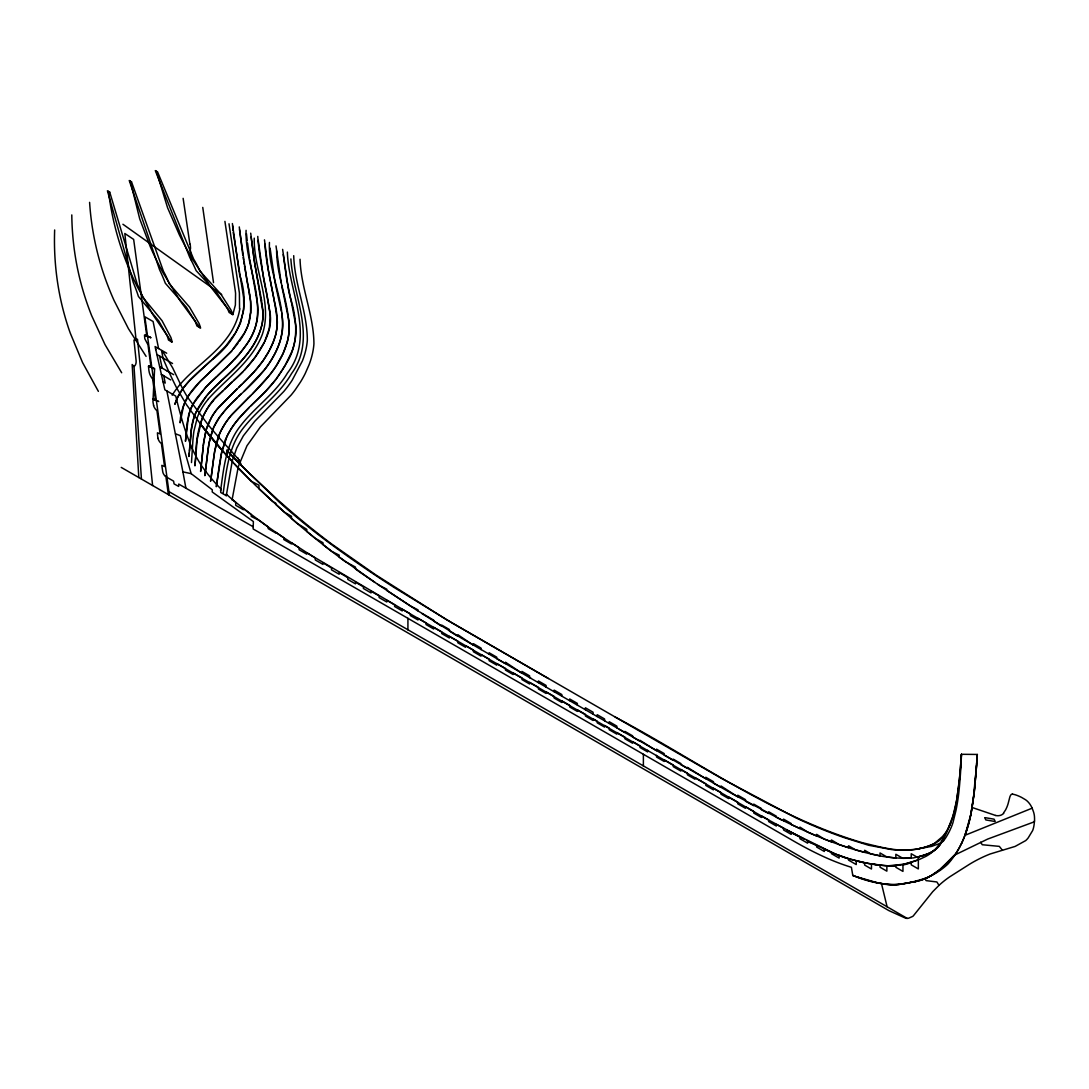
<?xml version="1.0" encoding="UTF-8"?>
<svg xmlns="http://www.w3.org/2000/svg" width="1089" height="1089" viewBox="0 0 1089 1089"><rect width="100%" height="100%" fill="white"/><g stroke="black" fill="none" stroke-linecap="round" stroke-linejoin="round"><path stroke-width="1.5" d="M417.999 610.875L417.999 609.881L410.308 605.879L386.799 590.456L386.799 589.217L379.108 585.229L360.35 572.487L355.477 568.975L355.477 567.11L344.941 561.407L339.196 557.119L339.196 555.145L331.505 551.252L322.997 544.541L322.997 542.758L315.293 538.32L306.785 531.391L306.785 529.349L296.943 523.196L291.484 518.391L291.484 516.281L284.488 512.238L275.885 504.479L275.885 503.309L272.386 501.294L258.951 488.757L258.951 485.218L251.26 481.27L238.627 468.542L226.839 455.501L226.92 450.397A210.014 121.26 60 0 0 240.928 465.194L278.444 501.362A555.145 320.52 60 0 0 332.336 545.194A1096.364 632.995 60 0 0 394.613 587.774L452.126 622.976L548.434 678.556M445.183 618.851L375.896 574.965L331.709 544.037A649.942 375.242 60 0 1 277.654 499.701L247.598 471.7L226.92 450.397L226.825 455.583L225.682 454.317M54.654 229.983C53.756 254.445 55.975 279.029 61.447 302.892A185.77 122.553 68.4 0 0 70.227 333.043L82.546 362.528L98.378 391.359M213.526 282.636L202.758 207.414M226.92 450.506L226.825 455.501L226.92 450.451M191.487 462.566L192.957 439.616A111.309 64.265 -60 0 1 193.978 430.863L197.368 417.468M977.228 755.562L977.309 754.446L961.464 754.296L960.13 772.605M154.597 368.98L152.95 401.705A27.974 16.144 60 0 0 153.277 403.774L153.644 405.394M977.092 757.753L974.138 793.731L970.544 816.056A227.07 131.102 60 0 1 961.628 843.39M976.874 760.98L976.656 764.097M976.942 759.918L977.309 754.459A506.099 292.192 60 0 1 974.791 782.896C972.872 811.428 967.563 842.042 947.825 864.149A208.584 120.43 60 0 1 924.969 878.387C911.098 882.635 895.988 886.922 881.477 883.587A185.116 106.872 60 0 1 852.782 875.433L851.407 867.307A311.059 179.59 60 0 1 821.188 855.505A427.841 247.012 60 0 1 790.587 839.265L253.138 528.968L253.383 521.549L212.205 491.956L212.314 489.791L191.16 473.647L182.911 471.877L166.848 390.951L164.875 389.821L155.087 346.561L166.685 353.217M195.843 456.114C195.761 432.85 201.928 408.429 220.563 392.925M961.492 754.323L959.096 783.073L956.251 802.702A253.247 146.212 60 0 1 955.148 808.133L954.577 810.584A176.472 101.89 60 0 1 953.692 813.973L946.736 832.295A171.871 99.235 60 0 1 942.72 839.878L935.574 849.093A122.472 70.717 60 0 1 925.813 856.417L920.191 859.071A263.783 152.297 60 0 1 917.115 860.269L903.149 864.421A163.69 94.512 60 0 1 887.018 865.741L880.184 865.251A266.152 153.658 60 0 1 876.196 864.761L862.883 862.447M976.588 765.131L976.098 772.033M243.786 308.936L243.609 298.073A102.938 59.432 -60 0 0 243.31 295.718L233.237 232.502M1034.496 820.915L1034.114 824.564A48.365 27.919 60 0 1 1033.27 828.702L1033.039 829.437A27.239 15.722 60 0 1 1032.59 830.648L1028.22 837.863A57.268 33.065 60 0 1 1025.647 840.626L1015.111 846.425L990.132 853.994A399.513 230.664 60 0 0 969.36 864.353L949.88 876.727A273.462 157.891 60 0 0 939.222 885.139L932.729 891.673L913.263 915.944A20.46 11.816 60 0 1 912.528 916.489L908.621 918.204A14.47 8.358 60 0 1 907.273 918.381L907.096 918.381A15.137 8.739 60 0 1 905.572 918.177L888.91 910.622L121.233 467.399M975.962 773.925L975.458 780.323M195.68 457.652L194.945 465.861L197.068 440.677M189.336 452.861L188.901 456.482L191.188 430.046L194.005 417.346A32.643 18.853 -60 0 1 196.034 412.214L206.665 395.756M189.513 451.077L191.623 427.065M975.308 782.079L974.764 788.028M203.167 447.252L200.607 471.455L203.657 442.393M209.728 361.711C238.232 340.285 251.75 309.317 239.594 274.864M250.538 313.006L248.687 323.174A28.096 16.226 -60 0 1 247.434 326.809L244.807 332.485M959.913 774.932L956.795 799.707L952.507 817.962A146.076 84.343 60 0 1 950.969 822.345L948.465 828.103A141.012 81.416 60 0 1 947.512 829.995L945.892 832.894A98.759 57.023 60 0 1 944.857 834.501A75.713 43.71 60 0 1 943.768 836.012L940.42 839.578A74.896 43.233 60 0 1 938.419 841.171A83.989 48.488 60 0 1 936.145 842.627L935.533 842.968A114.835 66.293 60 0 1 933.559 843.975A136.547 78.844 60 0 1 930.619 845.241A160.627 92.742 60 0 1 928.155 846.139L926.371 846.711A230.514 133.089 60 0 1 923.499 847.541L919.225 848.617M974.682 788.844L971.061 813.633L965.126 834.827M203.194 445.823L205.903 430.414L211.552 417.223A42.049 24.285 -60 0 1 216.806 409.546L237.198 388.691M243.718 309.766L240.451 323.093M239.553 308.99L239.403 292.982L229.003 223.79M197.245 439.098L201.846 419.129A39.925 23.06 -60 0 1 212.668 401.542M203.657 441.821L206.583 428.317M219.434 464.527L216.316 486.729L221.639 452.561L226.948 436.458A37.421 21.603 -60 0 1 230.024 430.672C242.466 409.763 264.028 396.627 277.804 376.753M232.052 499.933L238.3 466.65L246.972 445.755L260.434 426.888L291.008 395.198A71.833 41.477 -60 0 0 295.255 389.767L300.482 382.035A62.726 36.223 -60 0 0 305.206 373.554L309.113 364.665A54.45 31.431 -60 0 0 313.931 343.825C313.782 315.129 300.904 288.068 300.047 259.25M166.848 390.951L175.778 396.11A324.413 187.294 60 0 0 182.407 421.089A161.526 93.259 60 0 0 189.187 441.222A73.644 42.512 60 0 0 202.227 466.718A119.586 69.043 60 0 0 220.713 488.73L220.713 492.487L226.281 495.686L232.325 460.579L236.762 447.96L243.351 435.845L254.785 421.239L283.78 391.496A74.787 43.179 -60 0 0 292.151 380.292L302.334 361.072A51.646 29.811 -60 0 0 307.329 340.312C307.302 311.617 294.493 284.501 293.717 255.67M219.529 464.336L220.332 459.408M223.163 493.371C226.281 471.033 228.54 447.034 242.888 428.576C257.889 409.151 279.097 395.089 291.566 373.568C317.362 338.325 293.009 296.861 290.886 258.937M220.577 490.88C223.721 468.352 225.818 443.985 240.737 425.568C255.017 406.932 275.394 393.524 287.442 373.051C315.81 336.242 288.517 292.192 287.373 252.09M220.441 458.415L221.244 454.276A85.391 49.304 -60 0 1 221.938 451.227L225.464 439.97M191.773 426.221C194.863 406.211 209.796 391.06 224.198 378.074M262.939 312.352A48.678 28.096 -60 0 1 262.122 323.923C257.385 345.839 240.628 362.732 224.838 377.515M262.081 323.923C257.548 345.254 241.595 361.671 226.294 376.141M944.027 835.848L943.768 836.679A57.962 33.46 60 0 1 943.36 837.89L942.162 840.844A59.051 34.086 60 0 1 941.658 841.865L941.141 842.832A50.502 29.158 60 0 1 940.597 843.744A56.955 32.888 60 0 1 940.025 844.615L939.834 844.901A66.143 38.183 60 0 1 939.031 845.976L938.174 846.983A46.269 26.708 60 0 1 937.52 847.691L937.289 847.909A67.355 38.891 60 0 1 936.349 848.794L935.873 849.202A70.213 40.538 60 0 1 935.124 849.801A64.115 37.012 60 0 1 934.09 850.536A53.334 30.791 60 0 1 933.287 851.067A72.5 41.858 60 0 1 932.456 851.571L931.898 851.897A75.781 43.751 60 0 1 931.027 852.347L927.324 854.007A121.873 70.363 60 0 1 922.887 855.75L913.249 857.941L902.876 858.336L895.839 854.266L895.839 858.037L886.868 856.961L880.021 852.946L880.021 855.777L870.764 853.817L864.639 850.278L864.639 852.306L855.437 849.76L848.549 845.785L848.549 847.664L839.129 844.56L831.438 839.959L831.438 841.838L824.319 839.115L816.627 834.337L816.627 835.971L807.616 832.064L799.925 827.096L799.925 828.552L791.227 824.468L791.227 823.556L783.536 819.119L783.536 820.725M984.851 817.866L985.804 819.935L994.693 821.446M995.074 821.16L994.094 819.173L985.218 817.676M206.937 427.269L208.122 424.138A31.037 17.928 -60 0 1 209.496 421.103L212.192 416.216A45.833 26.463 -60 0 1 218.685 407.232L241.799 384.363M232.815 314.639A29.035 13.966 52.8 0 0 231.059 310.134L220.917 294.166L199.913 271.107A57.295 27.565 52.8 0 0 193.624 259.059L157.578 171.939L155.305 170.619L189.745 257.385A113.174 54.45 52.8 0 1 196.129 270.63L217.786 294.153L227.179 308.064A26.898 12.945 52.8 0 1 229.098 312.489L232.815 314.639L235.387 305.029L235.578 293.499A91.177 52.64 -60 0 0 235.238 290.572L224.919 221.38M272.89 342.94L275.068 336.624A29.702 17.152 -60 0 0 275.953 333.67L276.729 329.436A63.298 36.55 -60 0 0 277.028 327.04L277.287 323.95A38.088 21.998 -60 0 0 277.327 321.663C274.673 295.636 266.533 270.399 264.94 244.167M240.301 323.474L235.687 332.581M272.903 342.749C266.002 360.405 252.566 374.439 238.872 387.112M213.498 427.773L209.02 442.883L204.855 475.689C208.053 454.344 207.278 430.087 222.769 413.139M264.627 341.742L269.337 328.456L270.399 314.898M961.587 843.349L961.233 844.084A146.294 84.466 60 0 1 955.407 854.089L940.351 869.199A229.48 132.49 60 0 1 936.445 872.248L935.492 872.915A190.725 110.112 60 0 1 932.742 874.739L927.569 877.611A144.592 83.485 60 0 1 922.737 879.613A160.192 92.483 60 0 1 920.423 880.375L914.923 881.722M213.975 426.738L219.297 417.781M269.623 349.814L270.371 348.303A64.741 37.38 -60 0 0 272.359 344.015C278.77 330.906 278.035 315.837 274.551 302.048M264.137 342.736L255.18 357.192L244.385 370.192M269.31 350.604L263.021 360.799L255.262 370.546M286.271 363.44C299.352 343.294 297.079 318.287 289.987 296.48A323.937 187.022 -60 0 1 288.449 289.388L282.623 249.367M244.562 332.853L231.263 351.488L198.225 383.382A68.961 39.817 -60 0 0 193.665 388.528L191.514 391.291A35.842 20.691 -60 0 0 189.486 394.177L184.708 403.012A37.707 21.766 -60 0 0 180.488 417.7L180.148 422.845L183.605 405.571A27.661 15.967 -60 0 1 188.52 395.566L200.376 381.177L216.847 365.632M285.699 364.488L282.609 369.634M223.708 425.826C213.281 442.393 213.839 462.594 210.558 481.243L214.696 451.077L219.447 434.184A35.202 20.323 -60 0 1 221.407 429.964L225.055 423.689A52.83 30.506 -60 0 1 228.649 418.598A49.686 28.682 -60 0 1 230.936 415.739L250.919 395.402M179.984 392.993L179.671 393.51A25.265 14.579 -60 0 0 177.738 397.104L174.866 404.332A29.308 16.92 -60 0 1 177.521 397.526L183.061 388.365L189.799 380.306A99.085 57.213 -60 0 1 195.693 374.412L198.089 372.152M235.333 333.139L225.845 345.948L212.219 359.479M247.557 343.076C271.733 309.276 244.63 267.173 246.087 230.337M172.185 395.184C186.328 372.234 211.334 359.193 227.152 337.672A40.824 23.577 -60 0 0 239.811 308.895M276.334 365.659L283.045 353.53L287.387 341.633A41.899 24.189 -60 0 0 288.708 335.004C291.103 306.417 276.797 279.356 276.606 250.783M281.956 370.668L280.594 372.737M275.694 366.639L274.387 368.586M246.999 343.947L238.722 354.81L227.111 366.802M239.267 341.442L240.424 339.782A47.521 27.429 -60 0 0 244.304 333.425L246.536 328.946A28.818 16.634 -60 0 0 250.034 317.852L250.347 315.102A112.861 65.163 -60 0 0 250.606 311.917L250.62 301.476L248.265 287.387A342.926 197.994 -60 0 1 246.917 280.554L239.526 229.67M279.914 373.745L278.512 375.759M273.72 369.539L272.373 371.431M219.461 417.509L225.546 409.845A100.909 58.261 -60 0 1 230.541 404.318L241.214 393.919M276.361 378.713L285.087 365.523L291.838 351.597A44.744 25.837 -60 0 0 294.466 342.912L295.296 338.693A49.046 28.314 -60 0 0 295.963 331.056A69.437 40.089 -60 0 0 295.732 325.053L291.811 304.294M238.096 343.076L233.182 349.256M271.678 372.37L270.29 374.221M275.64 379.68L266.056 390.842L252.92 403.801M269.582 375.12L252.457 393.891M1003.486 813.061L1005.46 810.107A62.999 36.373 60 0 0 1007.475 805.615A53.034 30.628 60 0 0 1008.223 803.219L1009.857 796.93A16.117 9.311 60 0 1 1010.96 794.82A4.819 2.777 60 0 1 1012.511 794.085M207.999 399.309C226.811 378.305 252.103 361.616 262.381 334.228C272.903 302.483 253.506 270.276 254.241 238.137M237.892 419.564L249.299 407.327M212.614 401.446L214.71 398.996M207.346 394.953L211.565 390.352M943.482 840.803L945.347 838.394A178.133 102.842 60 0 0 949.69 830.716L951.105 827.613A107.716 62.196 60 0 0 952.998 822.481L955.951 810.543A284.624 164.33 60 0 0 958.973 791.295A679.155 392.108 60 0 0 961.464 754.296M254.527 371.39L243.323 382.906M231.903 350.726L217.133 365.4M953.719 856.077L950.125 859.97M215.418 398.206L232.148 382.089M234.121 359.874C246.631 346.574 258.461 329.708 257.821 310.583M950.711 859.548L939.807 869.621L930.183 876.277A155.577 89.829 60 0 1 917.836 881.015L916.761 881.314M212.273 389.617L212.995 388.882M242.888 371.757L224.429 389.222M233.019 361.004L228.595 365.373M213.716 388.16L220.686 381.381M248.02 398.206C266.941 380.102 286.856 358.267 289.089 330.92A73.045 42.172 -60 0 0 288.953 321.146M250.838 405.829L252.376 404.346M247.829 398.397L232.57 413.82A51.809 29.907 -60 0 0 223.681 425.799M221.312 392.203L222.809 390.774M227.982 365.986L217.242 375.964M220.563 381.531L225.954 376.426M238.396 396.546C253.887 382.593 269.391 367.483 277.586 347.895A46.16 26.653 -60 0 0 282.8 326.237L282.827 325.284A78.19 45.139 -60 0 0 282.446 318.737L281.656 312.815M216.452 376.699L211.715 381.204A134.614 77.727 -60 0 0 206.27 386.677L197.041 397.798A34.739 20.051 -60 0 0 188.656 414.827L185.457 441.331L187.185 422.655L190.03 410.689A27.62 15.954 -60 0 1 193.039 404.114L205.603 387.466L226.662 367.238M233.699 380.66C247.475 368.136 259.985 353.544 267.064 336.147A35.501 20.487 -60 0 0 270.29 323.283A42.172 24.353 -60 0 0 270.494 317.62C267.35 290.436 259.427 263.878 257.766 236.408M244.14 391.196L264.409 369.92A65.463 37.802 -60 0 0 270.644 361.058L273.979 355.368A50.897 29.389 -60 0 0 277.382 348.385A51.401 29.675 -60 0 0 279.329 343.43C290.681 310.242 267.867 276.198 269.446 242.439M198.688 371.608L209.578 361.875M210.871 360.731L188.656 381.518A45.861 26.476 -60 0 0 179.93 392.952M935.75 842.287L942.284 836.76A99.834 57.635 60 0 0 950.82 822.726M954.536 855.137L987.641 839.088L1034.427 821.773M964.963 835.317L1032.154 808.174M918.177 859.847L912.459 861.875A271.583 156.802 60 0 1 907.26 863.427A232.733 134.369 60 0 1 904.061 864.203L888.379 865.796A167.91 96.948 60 0 1 885.112 865.646L868.859 863.591L850.863 859.466M814.722 844.438L831.383 852.265L831.438 853.653L839.129 858.091L839.129 855.314L848.549 858.677L848.549 860.133L856.253 864.571L856.253 860.95L864.639 862.856L864.639 865.074L871.472 869.022L871.472 864.04L880.021 865.156L880.021 867.212L886.868 871.159L886.868 865.741A201.941 116.591 60 0 0 895.839 865.905L895.839 867.293L902.958 871.404L902.958 865.02A176.377 101.822 60 0 0 911.221 862.624L911.221 864.829L918.34 868.94L918.34 856.893L928.931 853.395A150.214 86.725 60 0 0 933.259 851.026L937.425 847.841A50.516 29.172 60 0 0 941.155 842.791M916.666 881.355L901.066 884.145A180.76 104.367 60 0 1 899.432 884.309A153.467 88.604 60 0 1 896.002 884.54A146.43 84.547 60 0 1 889.25 884.445A158.177 91.326 60 0 1 884.867 884.023L882.512 883.683A180.434 104.176 60 0 1 880.021 883.274A193.461 111.704 60 0 1 876.046 882.471L873.215 881.818A228.704 132.041 60 0 1 868.682 880.633L865.469 879.694A315.66 182.244 60 0 1 860.31 878.074L852.782 875.433L854.742 876.141M918.326 856.92L927.842 854.184A77.414 44.703 60 0 0 937.03 847.61M919.96 848.522C900.617 853.163 880.96 847.147 862.175 842.655C772.891 816.41 696.524 760.068 615.135 717.038M915.196 881.682L899.133 884.322M1012.539 794.14L1014.825 794.657A48.896 28.232 60 0 1 1018.188 795.855A57.758 33.351 60 0 1 1021.55 797.393L1025.715 799.857A12.415 7.174 60 0 1 1032.113 808.092L1033.461 811.713A16.594 9.583 60 0 1 1034.441 816.355L1034.536 818.084A35.324 20.392 60 0 1 1034.496 820.915M995.591 815.457L972.109 807.494M862.665 862.379L844.982 857.628A204.814 118.252 60 0 1 839.279 855.546L838.054 855.056A260.176 150.214 60 0 1 834.16 853.463L786.762 830.077M877.053 882.689L856.294 876.686M175.506 433.817L180.284 435.614L191.16 473.647M146.539 335.793L147.587 336.256M148.322 336.583L149.125 336.923M149.874 337.25L150.731 337.631L149.316 337.005M149.874 366.721L148.58 366.163L154.57 368.763L153.522 368.313M149.016 366.34L149.819 366.694M150.799 367.129L151.602 367.469L150.745 367.102M151.97 367.633L152.841 368.014M153.576 368.341L154.379 368.681M153.712 399.35L152.841 398.982L157.606 401.051M154.27 399.595L155.06 399.949M156.054 400.371L156.857 400.725M157.047 400.806L157.728 401.106M145.368 335.289L150.854 337.685M153.399 368.259L151.916 367.606M158.776 401.555L152.664 398.901L155.509 400.139L152.596 378.7M146.661 335.848L149.193 336.95M781.711 820.017L732.911 794.126L619.342 729.344M812.762 843.458L806.5 840.313M804.349 839.211L765.499 818.356L402.277 609.282L402.277 610.915L394.586 606.478L394.586 604.831L386.799 600.352L386.799 601.999L379.108 597.562L379.108 595.914L371.077 591.273L371.077 592.92L363.386 588.468L363.386 586.821L355.477 582.22L355.477 583.867L347.772 579.416L347.772 577.646L339.196 572.555L339.196 574.271L331.505 569.833L331.505 567.982L322.997 562.85L322.997 564.429L315.293 559.977L315.293 558.099L282.105 536.659A611.324 352.959 60 0 1 265.444 524.966L254.336 516.744A658.763 380.347 60 0 1 232.256 499.47M158.599 348.575L153.1 321.514L144.837 316.749L169.435 495.236M166.808 370.764L159.784 366.762M159.607 356.076L162.166 368.096M172.552 363.508L156.925 354.51M409.546 613.447L306.785 552.763L306.785 554.165L299.094 549.727L299.094 547.821L291.484 542.839L291.484 543.996L283.793 539.545L283.793 537.748L275.885 532.33L275.885 533.079L268.193 528.641L268.193 526.967L258.951 520.324L251.26 516.445L251.26 514.621L243.405 508.577L243.405 509.761L235.714 505.323L235.714 502.356A179.059 103.373 60 0 1 226.281 494.134L226.281 495.686M166.971 477.336L173.6 481.134L174.077 483.897L178.65 486.415L178.705 484.061L253.206 526.777M530.942 678.352L460.96 637.882L422.015 613.624M907.178 918.381L168.945 491.629M159.634 366.625L162.37 368.232M166.522 370.6L173.696 374.684M161.417 374.425L163.772 375.868L165.215 383.056L163.064 381.817M918.34 857.86L911.221 853.749L911.221 857.941L905.925 858.282A311.917 180.08 60 0 1 881.75 856.226C844.751 849.202 809.848 834.038 776.362 817.226L776.362 816.219L768.671 811.768L768.671 813.483L761.429 809.794L761.429 808.542L753.724 804.104L753.724 805.71L748.347 802.784L745.461 801.164L745.461 799.625L737.77 795.188L737.77 796.821L720.945 785.959L720.945 787.333L713.458 783.1L713.458 781.698L705.767 777.26L705.767 778.758L687.377 767.35L687.377 768.385L680.924 764.737L680.924 763.58L673.233 759.142L673.233 760.367L664.236 755.181L664.236 753.602L656.531 749.164L656.531 750.743L639.964 740.289L639.964 741.201L632.6 736.954L632.6 735.837L624.909 731.4L624.909 732.516L529.635 677.617L529.635 675.874L521.944 671.437L521.944 673.179L505.432 662.207L505.432 663.664L496.802 658.682L496.802 657.212L489.111 652.774L489.111 654.258M445.946 619.314L722.497 778.975L795.814 817.825A659.008 380.483 60 0 0 844.887 837.863L868.518 845.227L891.469 849.57A245.107 141.516 60 0 0 918.463 848.78L931.653 846.384L937.153 844.383A34.412 19.861 60 0 0 943.619 840.722M161.512 374.48L170.728 379.952M377.556 584.221L417.196 610.493L433.721 620.172L433.721 621.07L439.357 624.732L441.698 626.202L441.698 625.086L449.389 629.524L449.389 631.035L455.529 634.901L457.843 636.235L457.843 634.737L473.388 645.192L473.388 643.667L481.079 648.105L481.079 649.629M374.97 582.465L338.584 556.602A675.629 390.08 60 0 1 284.066 511.912L255.207 485.081L234.244 463.696M221.666 294.643L122.921 224.252M165.147 475.77L165.31 475.893A12.782 7.378 60 0 0 165.868 476.301L168.346 494.61M233.427 462.811L228.649 457.598M228.758 457.707L227.07 455.842M228.472 457.394L223.939 452.371A314.816 181.754 60 0 1 201.724 425.704L186.45 404.632L177.003 388.596A269.364 155.509 60 0 1 163.078 358.512L161.594 350.631A28.627 16.526 60 0 1 164.385 354.156L172.675 367.891L182.448 388.324A83.349 48.12 60 0 0 187.635 397.335L207.999 424.615A332.88 192.195 60 0 0 229.997 449.675L239.376 460.348A8.099 4.669 60 0 1 240.274 462.403L240.9 465.071M225.409 454.004L201.724 425.704A260.162 150.214 60 0 0 220.713 448.736M232.039 314.19L211.579 288.027L194.019 261.564A185.77 89.366 52.8 0 1 179.358 234.816L167.583 207.768L156.394 171.245M1002.452 850.305L999.321 846.371L982.237 844.737L980.658 842.205M199.832 327.639L180.298 301.027L163.758 274.02A184.15 95.641 55.5 0 1 150.228 246.618L139.705 218.821L130.326 181.142M171.409 341.728L152.855 314.612L137.418 286.992A183.265 102.434 58.5 0 1 125.112 258.896C116.891 237.171 111.255 214.479 108.519 191.419M146.089 356.362L128.448 328.701L114.059 300.482A183.265 109.077 61.6 0 1 102.924 271.692C95.614 249.245 91.108 225.899 89.597 202.35M237.606 457.625L238.423 458.945M121.669 372.765L104.966 344.519L91.653 315.647A184.15 116.019 65 0 1 81.743 286.162C75.372 262.966 72.051 238.967 71.792 214.928M938.99 885.357L936.894 881.967L926.058 880.62L924.969 878.387M238.954 459.871L240.002 462.008M239.893 461.777L240.846 464.758M141.434 479.065L134.015 366.503L132.164 364.502L138.807 477.554M881.477 883.587L887.127 906.865M291.457 302.892L286.652 279.247L283.235 254.513M155.577 348.739L155.781 349.61M191.473 260.462L190.902 257.685M274.496 301.803L268.193 269.242L264.477 239.839M281.343 311.223L276.347 288.68A380.306 219.57 -60 0 1 274.918 281.683L270.086 248.142M261.537 300.278L254.69 263.252L251.11 236.966M256.119 295.5L249.762 259.413M249.64 294.261L244.467 265.825M182.911 471.877L185.906 488.199M261.442 300.074L262.83 309.752M256.133 295.868L256.936 300.469A111.337 64.278 -60 0 1 257.78 307.643L257.889 310.202M281.153 282.841L276.021 245.923M239.389 273.366L239.58 274.482M239.212 272.236L232.379 223.544M243.882 262.081L244.235 264.382M243.146 257.467L243.514 259.767M242.793 255.166L239.267 226.92M249.544 258.025L247.53 243.01M183.129 198.334L189.881 244.031M258.229 240.41L263.443 277.736A536.686 309.861 -60 0 0 266.369 292.505L270.317 314.639M247.244 240.778L246.454 233.686M288.871 320.574L283.154 292.628A316.981 183.006 -60 0 1 281.67 285.577M250.701 233.169L254.132 259.89L262.98 312.325M136.043 339.564L124.827 233.495L133.661 239.417L146.784 335.943L144.497 334.963L144.687 337.467A16.852 9.733 60 0 0 144.891 338.91L147.981 344.75L151.031 367.197L148.458 366.081L148.853 370.056A21.698 12.537 60 0 0 149.057 371.281A9.325 5.377 60 0 0 152.528 378.809M233.032 230.364L232.57 225.682M152.61 485.517L137.473 339.196L133.974 340.095L136.139 360.963A11.189 6.466 60 0 1 134.015 366.503M190.575 255.33L190.262 248.401M656.531 755.385L656.531 757.032L664.236 761.47L664.236 759.823L673.233 765.009L673.233 766.656L680.924 771.094L680.924 769.447L687.377 773.163L687.377 774.81L695.068 779.248L695.068 777.6L705.767 783.767L705.767 785.414L713.458 789.852L713.458 788.205L720.945 792.506L720.945 794.153L728.636 798.591L728.636 796.957L737.77 802.198L737.77 803.845L745.461 808.283L745.461 806.636L753.724 811.387L753.724 813.034L761.429 817.471L761.429 815.824L768.671 819.935L768.671 821.582L776.362 826.02L776.362 824.373L783.536 828.293L783.536 829.941L791.227 834.378L791.227 832.745L799.925 837.087L799.925 838.734L807.616 843.172L807.616 841.525L816.627 845.391L816.627 847.038L824.319 851.475L824.319 849.257L834.814 853.749A220.536 127.331 60 0 0 850.863 859.493M647.656 750.267L647.656 751.914L639.964 747.476L639.964 745.829L632.6 741.582L632.6 743.229L624.909 738.791L624.909 737.144L616.878 732.529L616.878 734.177L609.187 729.725L609.187 728.092L604.599 725.451L604.599 727.098L597.18 722.824L597.18 721.177L593.083 718.822L593.083 720.469L585.392 716.031L585.392 714.384L577.361 709.783L577.361 711.416L569.67 706.979L569.67 705.332L561.815 700.84L561.815 702.487L554.124 698.049L554.124 696.402L546.093 691.814L546.093 693.448L538.402 689.01L538.402 687.363L529.635 682.367L529.635 684.015L521.944 679.577L521.944 677.93L513.123 672.893L513.123 674.54L505.432 670.103L505.432 668.455L496.802 663.541L496.802 665.175L489.111 660.737L489.111 659.09L481.079 654.53L481.079 656.163L473.388 651.726L473.388 650.079L465.534 645.614L465.534 647.261L457.843 642.823L457.843 641.176L449.389 636.344L449.389 637.991L441.698 633.553L441.698 631.906L433.721 627.346L433.721 628.993L426.03 624.555L426.03 622.908L417.999 618.321L417.999 619.968L410.308 615.53L410.308 613.883M643.381 754.269L643.381 766.139M616.878 727.888L616.878 726.145L609.187 721.708L609.187 723.464M604.599 720.809L604.599 718.971L597.18 714.697L597.18 716.548M593.083 714.18L593.083 712.22L585.392 707.782L585.392 709.742M577.361 705.114L577.361 703.399L569.67 698.961L569.67 700.676M561.815 696.157L561.815 694.551L554.124 690.113L554.124 691.719M546.093 687.091L546.093 685.417L538.402 680.965L538.402 682.667M407.926 618.334L407.926 629.905M191.405 257.93A40.021 19.983 51.7 0 1 191.024 255.588M190.18 244.181A84.275 44.772 47.9 0 1 190.548 248.564M249.558 294.316A83.445 48.175 -60 0 1 250.701 312.924M225.3 439.942A47.344 27.334 -60 0 1 237.96 419.701M222.701 413.03A106.981 61.76 -60 0 1 236.858 398.138M262.735 310.27A51.823 29.92 -60 0 1 262.19 323.896M197.259 417.455A38.36 22.148 -60 0 1 208.053 399.404M165.065 476.002A4.969 2.872 60 0 1 162.656 471.169L161.798 465.343L164.534 466.541L161.417 443.55A5.881 3.39 60 0 1 157.946 438.35M158.082 438.377A14.865 8.576 60 0 1 157.619 435.668L157.429 432.796L160.097 433.898L156.939 410.689A6.466 3.73 60 0 1 153.535 405.38M1003.69 813.36A22.992 13.272 60 0 1 995.605 815.511M899.16 884.418A157.728 91.068 60 0 1 877.04 882.675M935.873 842.505A136.03 78.531 60 0 1 919.933 848.467M146.348 335.711L145.545 335.371L146.416 335.739M131.51 181.836L129.237 180.515L159.538 269.664A111.976 58.153 55.5 0 1 165.337 283.263L186.301 307.166L195.162 321.378A26.735 13.885 55.5 0 1 196.891 325.938L200.594 328.075A28.804 14.96 55.5 0 0 199.056 323.447L189.54 307.112L169.217 283.671A56.751 29.471 55.5 0 0 163.459 271.324L131.51 181.836M109.717 192.113L107.43 190.793L133.294 282.514A111.323 62.223 58.5 0 1 138.439 296.48L158.667 320.806L166.971 335.344A26.64 14.892 58.5 0 1 168.482 340.027L172.185 342.177A28.682 16.022 58.5 0 0 170.878 337.399L162.043 320.683L142.441 296.821A56.465 31.554 58.5 0 0 137.241 284.161L109.717 192.113"/></g></svg>
